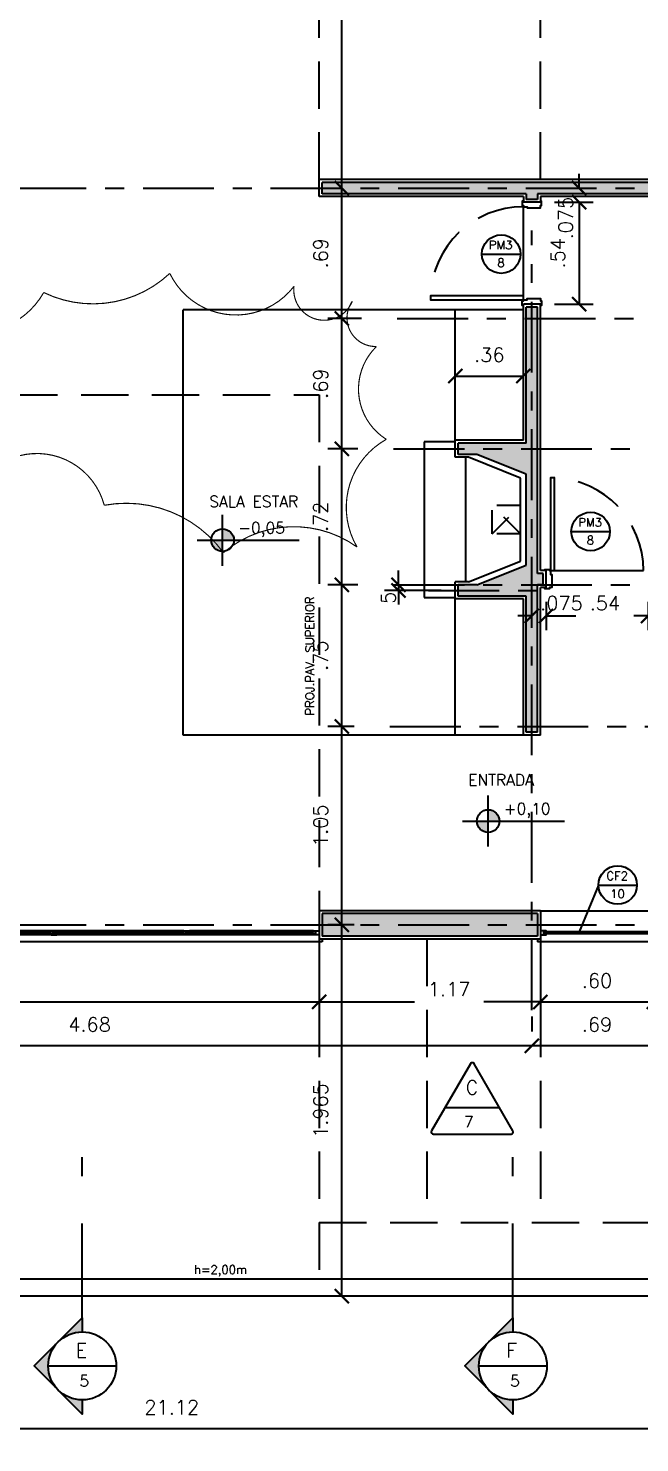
# Model space of a CAD drawing. Header units: millimetres. Extents: x 128 to 761, y 122 to 191.
# Drawn here: x 138.81 to 142.04, y 124.14 to 131.62 of the extents above; entities that cross this region are included whole.
import ezdxf
from ezdxf.enums import TextEntityAlignment as Align

# ---------------------------------------------------------------- set-up
doc = ezdxf.new("R2010")
doc.units = ezdxf.units.MM
for name, pattern in [('CENTER', [0.6, 0.375, -0.075, 0.075, -0.075]), ('DASHDOT', [1, 0.5, -0.25, 0, -0.25]), ('HIDDEN', [0.375, 0.25, -0.125])]:
    doc.linetypes.add(name, pattern=pattern)
for name, color, linetype in [('ALV', 5, 'Continuous'), ('CAIX', 2, 'Continuous'), ('CAIXN', 7, 'Continuous'), ('COTAS', 1, 'Continuous'), ('EIXOS', 141, 'CENTER'), ('LAREIRA', 7, 'Continuous'), ('LPROJ', 7, 'HIDDEN'), ('LVISTA02', 1, 'Continuous'), ('NOTAS', 2, 'Continuous'), ('REVEST', 2, 'Continuous'), ('SOLID', 8, 'Continuous'), ('TEXT', 3, 'Continuous')]:
    doc.layers.add(name, color=color, linetype=linetype)
doc.styles.add('100-50', font='romans.shx', dxfattribs={"height": 0.125})
doc.styles.add('60-50', font='romans.shx', dxfattribs={"height": 0.075})
doc.styles.add('80-50', font='romans.shx', dxfattribs={"height": 0.1})
doc.dimstyles.new('50', dxfattribs={"dimtxt": 0.1, "dimasz": 2.5, "dimexe": 1.25, "dimexo": 0.625, "dimgap": 0.075, "dimtad": 1, "dimzin": 0, "dimdsep": 46, "dimtxsty": '60-50', "dimcen": 2.5, "dimclrt": 3, "dimadec": 0, "dimazin": 0, "dimtfac": 1, "dimtmove": 0, "dimatfit": 3, "dimfxl": 1, "dimarcsym": 0})

# ---------------------------------------------------------------- blocks, each defined once
blk = doc.blocks.new('*D2')
at = {"layer": 'COTAS', "color": 0, "lineweight": -2}
blk.add_arc((150.1285, 124.9121), 0.5033, 98.54672, 171.45328, dxfattribs=at)
at = {"layer": 'COTAS', "color": 0}
for points in [[(150.0528, 125.4222), (150.0546, 125.3973), (150.1285, 125.4154)], [(149.6433, 124.986), (149.6184, 124.9878), (149.6252, 124.9121)]]:
    blk.add_solid(points, dxfattribs=at)
at = {"layer": 'DEFPOINTS', "color": 0}
for p in [(150.1285, 130.8221), (149.8769, 125.3479), (150.1285, 125.0021), (131.1685, 124.9121), (150.1285, 124.9121)]:
    blk.add_point(p, dxfattribs=at)
at = {"layer": 'COTAS', "color": 3, "insert": (149.6931, 125.3475), "char_height": 0.075, "attachment_point": 5, "rotation": 45, "style": '60-50'}
blk.add_mtext('90.00°', dxfattribs=at)
blk = doc.blocks.new('_ARCHTICK')
at = {"color": 0, "linetype": 'ByBlock', "const_width": 0.15}
blk.add_lwpolyline([(-0.5, -0.5), (0.5, 0.5)], dxfattribs=at)
blk = doc.blocks.new('*D4')
at = {"layer": 'COTAS', "color": 0, "lineweight": -2}
for p, q in [((141.4735, 126.3919), (141.4735, 126.3124)), ((142.1635, 126.2374), (141.4735, 126.2374))]:
    blk.add_line(p, q, dxfattribs=at)
at = {"layer": 'DEFPOINTS', "color": 0}
for p in [(141.4735, 126.2374), (141.4735, 126.1419), (142.1635, 126.1419)]:
    blk.add_point(p, dxfattribs=at)
at = {"layer": 'COTAS', "color": 0, "lineweight": -2, "xscale": 0.075, "yscale": 0.075, "zscale": 0.075, "rotation": 180}
blk.add_blockref('_ARCHTICK', (141.4735, 126.2374), dxfattribs=at)
at = {"layer": 'COTAS', "color": 0, "lineweight": -2, "xscale": 0.075, "yscale": 0.075, "zscale": 0.075}
blk.add_blockref('_ARCHTICK', (142.1635, 126.2374), dxfattribs=at)
at = {"layer": 'COTAS', "color": 3, "insert": (141.8185, 126.3499), "char_height": 0.075, "attachment_point": 5, "style": '60-50'}
blk.add_mtext('.69', dxfattribs=at)
blk = doc.blocks.new('*D5')
at = {"layer": 'COTAS', "color": 0, "lineweight": -2}
for p, q in [((136.7935, 126.2793), (136.7935, 126.1624)), ((141.4735, 126.2374), (136.7935, 126.2374))]:
    blk.add_line(p, q, dxfattribs=at)
at = {"layer": 'DEFPOINTS', "color": 0}
for p in [(136.7935, 126.5293), (136.7935, 126.2374), (141.4735, 126.1419)]:
    blk.add_point(p, dxfattribs=at)
at = {"layer": 'COTAS', "color": 0, "lineweight": -2, "xscale": 0.075, "yscale": 0.075, "zscale": 0.075, "rotation": 180}
blk.add_blockref('_ARCHTICK', (136.7935, 126.2374), dxfattribs=at)
at = {"layer": 'COTAS', "color": 0, "lineweight": -2, "xscale": 0.075, "yscale": 0.075, "zscale": 0.075}
blk.add_blockref('_ARCHTICK', (141.4735, 126.2374), dxfattribs=at)
at = {"layer": 'COTAS', "color": 3, "insert": (139.1335, 126.3499), "char_height": 0.075, "attachment_point": 5, "style": '60-50'}
blk.add_mtext('4.68', dxfattribs=at)
blk = doc.blocks.new('*D10')
at = {"layer": 'COTAS', "color": 0, "lineweight": -2}
for p, q in [((129.0085, 124.3993), (129.0085, 124.1365)), ((150.1285, 124.3993), (150.1285, 124.1365)), ((129.0085, 124.2115), (150.1285, 124.2115))]:
    blk.add_line(p, q, dxfattribs=at)
at = {"layer": 'DEFPOINTS', "color": 0}
for p in [(129.0085, 124.4743), (150.1285, 124.4743), (150.1285, 124.2115)]:
    blk.add_point(p, dxfattribs=at)
at = {"layer": 'COTAS', "color": 0, "lineweight": -2, "xscale": 0.075, "yscale": 0.075, "zscale": 0.075, "rotation": 180}
blk.add_blockref('_ARCHTICK', (129.0085, 124.2115), dxfattribs=at)
at = {"layer": 'COTAS', "color": 0, "lineweight": -2, "xscale": 0.075, "yscale": 0.075, "zscale": 0.075}
blk.add_blockref('_ARCHTICK', (150.1285, 124.2115), dxfattribs=at)
at = {"layer": 'COTAS', "color": 3, "insert": (139.5685, 124.324), "char_height": 0.075, "attachment_point": 5, "style": '60-50'}
blk.add_mtext('21.12', dxfattribs=at)
blk = doc.blocks.new('*D38')
at = {"layer": 'COTAS', "color": 0, "lineweight": -2}
for p, q in [((140.534, 126.8771), (140.3932, 126.8771)), ((140.4682, 124.9121), (140.4682, 126.8771)), ((140.534, 124.9121), (140.3932, 124.9121))]:
    blk.add_line(p, q, dxfattribs=at)
at = {"layer": 'DEFPOINTS', "color": 0}
for p in [(140.4682, 126.8771), (140.609, 126.8771), (140.609, 124.9121)]:
    blk.add_point(p, dxfattribs=at)
at = {"layer": 'COTAS', "color": 0, "lineweight": -2, "xscale": 0.075, "yscale": 0.075, "zscale": 0.075}
for p, rotation in [((140.4682, 126.8771), 90), ((140.4682, 124.9121), 270)]:
    blk.add_blockref('_ARCHTICK', p, dxfattribs=dict(at, rotation=rotation))
at = {"layer": 'COTAS', "color": 3, "insert": (140.3557, 125.8946), "char_height": 0.075, "attachment_point": 5, "rotation": 90, "style": '60-50'}
blk.add_mtext('1.965', dxfattribs=at)
blk = doc.blocks.new('*D39')
at = {"layer": 'COTAS', "color": 0, "lineweight": -2}
for p, q in [((140.534, 127.9271), (140.3932, 127.9271)), ((140.4682, 126.8771), (140.4682, 127.9271))]:
    blk.add_line(p, q, dxfattribs=at)
at = {"layer": 'DEFPOINTS', "color": 0}
for p in [(140.4682, 127.9271), (140.609, 127.9271), (140.609, 126.8771)]:
    blk.add_point(p, dxfattribs=at)
at = {"layer": 'COTAS', "color": 0, "lineweight": -2, "xscale": 0.075, "yscale": 0.075, "zscale": 0.075}
for p, rotation in [((140.4682, 127.9271), 90), ((140.4682, 126.8771), 270)]:
    blk.add_blockref('_ARCHTICK', p, dxfattribs=dict(at, rotation=rotation))
at = {"layer": 'COTAS', "color": 3, "insert": (140.3557, 127.4021), "char_height": 0.075, "attachment_point": 5, "rotation": 90, "style": '60-50'}
blk.add_mtext('1.05', dxfattribs=at)
blk = doc.blocks.new('*D40')
at = {"layer": 'COTAS', "color": 0, "lineweight": -2}
for p, q in [((140.5535, 128.6771), (140.3932, 128.6771)), ((140.4682, 127.9271), (140.4682, 128.6771))]:
    blk.add_line(p, q, dxfattribs=at)
at = {"layer": 'DEFPOINTS', "color": 0}
for p in [(140.4682, 128.6771), (140.6285, 128.6771), (140.609, 127.9271)]:
    blk.add_point(p, dxfattribs=at)
at = {"layer": 'COTAS', "color": 0, "lineweight": -2, "xscale": 0.075, "yscale": 0.075, "zscale": 0.075}
for p, rotation in [((140.4682, 128.6771), 90), ((140.4682, 127.9271), 270)]:
    blk.add_blockref('_ARCHTICK', p, dxfattribs=dict(at, rotation=rotation))
at = {"layer": 'COTAS', "color": 3, "insert": (140.3557, 128.3021), "char_height": 0.075, "attachment_point": 5, "rotation": 90, "style": '60-50'}
blk.add_mtext('.75', dxfattribs=at)
blk = doc.blocks.new('*D41')
at = {"layer": 'COTAS', "color": 0, "lineweight": -2}
for p, q in [((140.5535, 129.3971), (140.3932, 129.3971)), ((140.4682, 128.6771), (140.4682, 129.3971))]:
    blk.add_line(p, q, dxfattribs=at)
at = {"layer": 'DEFPOINTS', "color": 0}
for p in [(140.4682, 129.3971), (140.6285, 129.3971), (140.6285, 128.6771)]:
    blk.add_point(p, dxfattribs=at)
at = {"layer": 'COTAS', "color": 0, "lineweight": -2, "xscale": 0.075, "yscale": 0.075, "zscale": 0.075}
for p, rotation in [((140.4682, 129.3971), 90), ((140.4682, 128.6771), 270)]:
    blk.add_blockref('_ARCHTICK', p, dxfattribs=dict(at, rotation=rotation))
at = {"layer": 'COTAS', "color": 3, "insert": (140.3557, 129.0371), "char_height": 0.075, "attachment_point": 5, "rotation": 90, "style": '60-50'}
blk.add_mtext('.72', dxfattribs=at)
blk = doc.blocks.new('*D42')
at = {"layer": 'COTAS', "color": 0, "lineweight": -2}
for p, q in [((140.573, 130.0871), (140.3932, 130.0871)), ((140.4682, 129.3971), (140.4682, 130.0871))]:
    blk.add_line(p, q, dxfattribs=at)
at = {"layer": 'DEFPOINTS', "color": 0}
for p in [(140.4682, 130.0871), (140.648, 130.0871), (140.6285, 129.3971)]:
    blk.add_point(p, dxfattribs=at)
at = {"layer": 'COTAS', "color": 0, "lineweight": -2, "xscale": 0.075, "yscale": 0.075, "zscale": 0.075}
for p, rotation in [((140.4682, 130.0871), 90), ((140.4682, 129.3971), 270)]:
    blk.add_blockref('_ARCHTICK', p, dxfattribs=dict(at, rotation=rotation))
at = {"layer": 'COTAS', "color": 3, "insert": (140.3557, 129.7421), "char_height": 0.075, "attachment_point": 5, "rotation": 90, "style": '60-50'}
blk.add_mtext('.69', dxfattribs=at)
blk = doc.blocks.new('*D43')
at = {"layer": 'COTAS', "color": 0, "lineweight": -2}
blk.add_line((140.4682, 130.0871), (140.4682, 130.7771), dxfattribs=at)
at = {"layer": 'DEFPOINTS', "color": 0}
for p in [(140.4682, 130.7771), (140.4682, 130.7771), (140.648, 130.0871)]:
    blk.add_point(p, dxfattribs=at)
at = {"layer": 'COTAS', "color": 0, "lineweight": -2, "xscale": 0.075, "yscale": 0.075, "zscale": 0.075}
for p, rotation in [((140.4682, 130.7771), 90), ((140.4682, 130.0871), 270)]:
    blk.add_blockref('_ARCHTICK', p, dxfattribs=dict(at, rotation=rotation))
at = {"layer": 'COTAS', "color": 3, "insert": (140.3557, 130.4321), "char_height": 0.075, "attachment_point": 5, "rotation": 90, "style": '60-50'}
blk.add_mtext('.69', dxfattribs=at)
blk = doc.blocks.new('*D44')
at = {"layer": 'COTAS', "color": 0, "lineweight": -2}
for p, q in [((140.4682, 133.1771), (140.4682, 132.0734)), ((140.4682, 130.7771), (140.4682, 131.6948))]:
    blk.add_line(p, q, dxfattribs=at)
at = {"layer": 'DEFPOINTS', "color": 0}
for p in [(140.4682, 133.1771), (140.4682, 133.1771), (140.4682, 130.7771)]:
    blk.add_point(p, dxfattribs=at)
at = {"layer": 'COTAS', "color": 0, "lineweight": -2, "xscale": 0.075, "yscale": 0.075, "zscale": 0.075}
for p, rotation in [((140.4682, 133.1771), 90), ((140.4682, 130.7771), 270)]:
    blk.add_blockref('_ARCHTICK', p, dxfattribs=dict(at, rotation=rotation))
at = {"layer": 'COTAS', "color": 3, "insert": (140.4007, 131.8841), "char_height": 0.075, "attachment_point": 5, "rotation": 90, "style": '60-50'}
blk.add_mtext('2.40', dxfattribs=at)
blk = doc.blocks.new('*D70')
at = {"layer": 'COTAS', "color": 0, "lineweight": -2}
for p, q in [((140.7682, 128.6771), (140.7682, 128.7521)), ((140.9935, 128.6471), (140.6932, 128.6471)), ((140.7682, 128.6771), (140.7682, 128.6471)), ((140.7682, 128.6471), (140.7682, 128.5721))]:
    blk.add_line(p, q, dxfattribs=at)
at = {"layer": 'DEFPOINTS', "color": 0}
for p in [(140.7682, 128.6771), (140.7682, 128.6471), (141.0685, 128.6471)]:
    blk.add_point(p, dxfattribs=at)
at = {"layer": 'COTAS', "color": 0, "lineweight": -2, "xscale": 0.075, "yscale": 0.075, "zscale": 0.075}
for p, rotation in [((140.7682, 128.6771), 270), ((140.7682, 128.6471), 90)]:
    blk.add_blockref('_ARCHTICK', p, dxfattribs=dict(at, rotation=rotation))
at = {"layer": 'COTAS', "color": 3, "insert": (140.7139, 128.6087), "char_height": 0.075, "attachment_point": 5, "rotation": 90, "style": '60-50'}
blk.add_mtext('5', dxfattribs=at)
blk = doc.blocks.new('*D113')
at = {"layer": 'COTAS', "color": 0, "lineweight": -2}
for p, q in [((140.3485, 126.7121), (140.3485, 126.3946)), ((136.8385, 126.4696), (140.3485, 126.4696))]:
    blk.add_line(p, q, dxfattribs=at)
at = {"layer": 'DEFPOINTS', "color": 0}
for p in [(136.8385, 126.8021), (140.3485, 126.7871), (140.3485, 126.4696)]:
    blk.add_point(p, dxfattribs=at)
at = {"layer": 'COTAS', "color": 0, "lineweight": -2, "xscale": 0.075, "yscale": 0.075, "zscale": 0.075, "rotation": 180}
blk.add_blockref('_ARCHTICK', (136.8385, 126.4696), dxfattribs=at)
at = {"layer": 'COTAS', "color": 0, "lineweight": -2, "xscale": 0.075, "yscale": 0.075, "zscale": 0.075}
blk.add_blockref('_ARCHTICK', (140.3485, 126.4696), dxfattribs=at)
at = {"layer": 'COTAS', "color": 3, "insert": (138.5935, 126.5821), "char_height": 0.075, "attachment_point": 5, "style": '60-50'}
blk.add_mtext('3.51', dxfattribs=at)
blk = doc.blocks.new('*D114')
at = {"layer": 'COTAS', "color": 0, "lineweight": -2}
for p, q in [((141.5185, 126.7121), (141.5185, 126.3946)), ((140.3485, 126.4696), (140.8518, 126.4696)), ((141.5185, 126.4696), (141.2197, 126.4696))]:
    blk.add_line(p, q, dxfattribs=at)
at = {"layer": 'DEFPOINTS', "color": 0}
for p in [(141.5185, 126.7871), (140.3485, 126.4696), (141.5185, 126.4696)]:
    blk.add_point(p, dxfattribs=at)
at = {"layer": 'COTAS', "color": 0, "lineweight": -2, "xscale": 0.075, "yscale": 0.075, "zscale": 0.075, "rotation": 180}
blk.add_blockref('_ARCHTICK', (140.3485, 126.4696), dxfattribs=at)
at = {"layer": 'COTAS', "color": 0, "lineweight": -2, "xscale": 0.075, "yscale": 0.075, "zscale": 0.075}
blk.add_blockref('_ARCHTICK', (141.5185, 126.4696), dxfattribs=at)
at = {"layer": 'COTAS', "color": 3, "insert": (141.0358, 126.5371), "char_height": 0.075, "attachment_point": 5, "style": '60-50'}
blk.add_mtext('1.17', dxfattribs=at)
blk = doc.blocks.new('*D115')
at = {"layer": 'COTAS', "color": 0, "lineweight": -2}
for p, q in [((142.1185, 126.7121), (142.1185, 126.3946)), ((141.5185, 126.4696), (142.1185, 126.4696))]:
    blk.add_line(p, q, dxfattribs=at)
at = {"layer": 'DEFPOINTS', "color": 0}
for p in [(141.5185, 126.7871), (142.1185, 126.7871), (142.1185, 126.4696)]:
    blk.add_point(p, dxfattribs=at)
at = {"layer": 'COTAS', "color": 0, "lineweight": -2, "xscale": 0.075, "yscale": 0.075, "zscale": 0.075, "rotation": 180}
blk.add_blockref('_ARCHTICK', (141.5185, 126.4696), dxfattribs=at)
at = {"layer": 'COTAS', "color": 0, "lineweight": -2, "xscale": 0.075, "yscale": 0.075, "zscale": 0.075}
blk.add_blockref('_ARCHTICK', (142.1185, 126.4696), dxfattribs=at)
at = {"layer": 'COTAS', "color": 3, "insert": (141.8185, 126.5821), "char_height": 0.075, "attachment_point": 5, "style": '60-50'}
blk.add_mtext('.60', dxfattribs=at)
blk = doc.blocks.new('*D124')
at = {"layer": 'COTAS', "color": 0, "lineweight": -2}
for p, q in [((141.7236, 130.7771), (141.7236, 130.8521)), ((141.5935, 130.7021), (141.7986, 130.7021)), ((141.7236, 130.7021), (141.7236, 130.6271))]:
    blk.add_line(p, q, dxfattribs=at)
at = {"layer": 'DEFPOINTS', "color": 0}
for p in [(141.7143, 130.7771), (141.5185, 130.7021), (141.7236, 130.7021)]:
    blk.add_point(p, dxfattribs=at)
at = {"layer": 'COTAS', "color": 0, "lineweight": -2, "xscale": 0.075, "yscale": 0.075, "zscale": 0.075}
for p, rotation in [((141.7236, 130.7771), 270), ((141.7236, 130.7021), 90)]:
    blk.add_blockref('_ARCHTICK', p, dxfattribs=dict(at, rotation=rotation))
at = {"layer": 'COTAS', "color": 3, "insert": (141.6523, 130.6182), "char_height": 0.075, "attachment_point": 5, "rotation": 90, "style": '60-50'}
blk.add_mtext('.075', dxfattribs=at)
blk = doc.blocks.new('*D125')
at = {"layer": 'COTAS', "color": 0, "lineweight": -2}
for p, q in [((141.7236, 130.7021), (141.7236, 130.1621)), ((141.5935, 130.1621), (141.7986, 130.1621))]:
    blk.add_line(p, q, dxfattribs=at)
at = {"layer": 'DEFPOINTS', "color": 0}
for p in [(141.5185, 130.7021), (141.5185, 130.1621), (141.7236, 130.1621)]:
    blk.add_point(p, dxfattribs=at)
at = {"layer": 'COTAS', "color": 0, "lineweight": -2, "xscale": 0.075, "yscale": 0.075, "zscale": 0.075}
for p, rotation in [((141.7236, 130.7021), 90), ((141.7236, 130.1621), 270)]:
    blk.add_blockref('_ARCHTICK', p, dxfattribs=dict(at, rotation=rotation))
at = {"layer": 'COTAS', "color": 3, "insert": (141.6111, 130.4321), "char_height": 0.075, "attachment_point": 5, "rotation": 90, "style": '60-50'}
blk.add_mtext('.54', dxfattribs=at)
blk = doc.blocks.new('*D133')
at = {"layer": 'COTAS', "color": 0, "lineweight": -2}
blk.add_line((141.0685, 129.7818), (141.4285, 129.7818), dxfattribs=at)
at = {"layer": 'DEFPOINTS', "color": 0}
for p in [(141.0685, 129.7818), (141.4285, 129.7818), (141.4285, 129.7818)]:
    blk.add_point(p, dxfattribs=at)
at = {"layer": 'COTAS', "color": 0, "lineweight": -2, "xscale": 0.075, "yscale": 0.075, "zscale": 0.075, "rotation": 180}
blk.add_blockref('_ARCHTICK', (141.0685, 129.7818), dxfattribs=at)
at = {"layer": 'COTAS', "color": 0, "lineweight": -2, "xscale": 0.075, "yscale": 0.075, "zscale": 0.075}
blk.add_blockref('_ARCHTICK', (141.4285, 129.7818), dxfattribs=at)
at = {"layer": 'COTAS', "color": 3, "insert": (141.2485, 129.8943), "char_height": 0.075, "attachment_point": 5, "style": '60-50'}
blk.add_mtext('.36', dxfattribs=at)
blk = doc.blocks.new('*D134')
at = {"layer": 'COTAS', "color": 0, "lineweight": -2}
for p, q in [((141.5485, 128.5871), (141.5485, 128.4372)), ((141.4735, 128.5122), (141.3985, 128.5122)), ((141.5485, 128.5122), (141.6235, 128.5122))]:
    blk.add_line(p, q, dxfattribs=at)
at = {"layer": 'DEFPOINTS', "color": 0}
for p in [(141.5485, 128.6621), (141.4735, 128.5122), (141.5485, 128.5122)]:
    blk.add_point(p, dxfattribs=at)
at = {"layer": 'COTAS', "color": 0, "lineweight": -2, "xscale": 0.075, "yscale": 0.075, "zscale": 0.075}
blk.add_blockref('_ARCHTICK', (141.4735, 128.5122), dxfattribs=at)
at = {"layer": 'COTAS', "color": 0, "lineweight": -2, "xscale": 0.075, "yscale": 0.075, "zscale": 0.075, "rotation": 180}
blk.add_blockref('_ARCHTICK', (141.5485, 128.5122), dxfattribs=at)
at = {"layer": 'COTAS', "color": 3, "insert": (141.6302, 128.58), "char_height": 0.075, "attachment_point": 5, "style": '60-50'}
blk.add_mtext('.075', dxfattribs=at)
blk = doc.blocks.new('*D135')
at = {"layer": 'COTAS', "color": 0, "lineweight": -2}
for p, q in [((142.0885, 128.5871), (142.0885, 128.4372)), ((141.5485, 128.5122), (141.7065, 128.5122)), ((142.0885, 128.5122), (142.0137, 128.5122))]:
    blk.add_line(p, q, dxfattribs=at)
at = {"layer": 'DEFPOINTS', "color": 0}
for p in [(141.5485, 128.6621), (142.0885, 128.6621), (142.0885, 128.5122)]:
    blk.add_point(p, dxfattribs=at)
at = {"layer": 'COTAS', "color": 0, "lineweight": -2, "xscale": 0.075, "yscale": 0.075, "zscale": 0.075, "rotation": 180}
blk.add_blockref('_ARCHTICK', (141.5485, 128.5122), dxfattribs=at)
at = {"layer": 'COTAS', "color": 0, "lineweight": -2, "xscale": 0.075, "yscale": 0.075, "zscale": 0.075}
blk.add_blockref('_ARCHTICK', (142.0885, 128.5122), dxfattribs=at)
at = {"layer": 'COTAS', "color": 3, "insert": (141.8601, 128.5797), "char_height": 0.075, "attachment_point": 5, "style": '60-50'}
blk.add_mtext('.54', dxfattribs=at)

msp = doc.modelspace()

# ---------------------------------------------------------------- hatches: boundary and pattern name
at = {"layer": 'NOTAS'}
h = msp.add_hatch(color=1, dxfattribs=at)
h.paths.add_polyline_path([(139.837, 128.8533), (139.837, 128.9133), (139.777, 128.9133, 0.414214)])
h.paths.add_polyline_path([(139.837, 128.9733), (139.837, 128.9133), (139.897, 128.9133, 0.414214)])
h = msp.add_hatch(color=1, dxfattribs=at)
h.paths.add_polyline_path([(141.2423, 127.3665), (141.2423, 127.4265), (141.1823, 127.4265, 0.414214)])
h.paths.add_polyline_path([(141.2423, 127.4865), (141.2423, 127.4265), (141.3023, 127.4265, 0.414214)])
h = msp.add_hatch(color=1, dxfattribs=at)
h.paths.add_polyline_path([(138.9673, 124.67), (138.84, 124.5427), (138.9673, 124.4154, -0.414214)])
h.paths.add_polyline_path([(138.9673, 124.4154), (139.0946, 124.2881), (139.0946, 124.3627, -0.198912)])
h.paths.add_polyline_path([(139.0946, 124.7227), (139.0946, 124.7972), (138.9673, 124.67, -0.198912)])
h = msp.add_hatch(color=1, dxfattribs=at)
h.paths.add_polyline_path([(141.2458, 124.67), (141.1185, 124.5427), (141.2458, 124.4154, -0.414214)])
h.paths.add_polyline_path([(141.2458, 124.4154), (141.3731, 124.2881), (141.3731, 124.3627, -0.198912)])
h.paths.add_polyline_path([(141.3731, 124.7227), (141.3731, 124.7972), (141.2458, 124.67, -0.198912)])
at = {"layer": 'SOLID'}
h = msp.add_hatch(color=256, dxfattribs=at)
h.paths.add_polyline_path([(141.5035, 133.1471), (141.5035, 133.2071), (140.3635, 133.2071), (140.3635, 133.1471)])
h.paths.add_polyline_path([(140.3635, 130.8071), (140.3635, 130.7471), (141.4435, 130.7471), (141.4435, 130.7171), (141.5035, 130.7171), (141.5035, 130.7471), (142.1335, 130.7471), (142.1335, 130.7171), (142.1935, 130.7171), (142.1935, 130.8071)])
h.paths.add_polyline_path([(141.4435, 129.2624), (141.4435, 128.7818), (141.1818, 128.6771), (141.0835, 128.6771), (141.0835, 128.6171), (141.4435, 128.6171), (141.4435, 127.8971), (141.5035, 127.8971), (141.5035, 128.6771), (141.5335, 128.6771), (141.5335, 128.7371), (141.5035, 128.7371), (141.5035, 130.1471), (141.4435, 130.1471), (141.4435, 129.4271), (141.0835, 129.4271), (141.0835, 129.3671), (141.1818, 129.3671)])
h.paths.add_polyline_path([(140.3635, 126.9371), (140.3635, 126.8171), (141.5035, 126.8171), (141.5035, 126.9371)])
h.paths.add_polyline_path([(142.1335, 126.9371), (142.1335, 126.8171), (143.3035, 126.8171), (143.3035, 126.9371), (142.8235, 126.9371), (142.8235, 126.9431), (142.7635, 126.9431), (142.7635, 126.9371)])
h.paths.add_polyline_path([(142.1935, 127.9571), (142.1935, 127.9631), (142.1335, 127.9631), (142.1335, 127.8971), (142.7635, 127.8971), (142.7635, 127.8911), (142.8235, 127.8911), (142.8235, 127.8971), (143.3035, 127.8971), (143.3035, 127.9571)])
h.paths.add_polyline_path([(143.2435, 128.7371), (143.2435, 128.6171), (143.9935, 128.6171), (143.9935, 129.4271), (143.6335, 129.4271), (143.6335, 130.0571), (145.7815, 130.0571), (145.7815, 130.1171), (145.6735, 130.1171), (145.6735, 130.1471), (145.6135, 130.1471), (145.6135, 130.1171), (143.9935, 130.1171), (143.9935, 130.1471), (143.9335, 130.1471), (143.9335, 130.1171), (142.1935, 130.1171), (142.1935, 130.1471), (142.1335, 130.1471), (142.1335, 130.0571), (143.5735, 130.0571), (143.5735, 129.4271), (142.1335, 129.4271), (142.1335, 128.7371), (142.1035, 128.7371), (142.1035, 128.6771), (142.1335, 128.6771), (142.1335, 128.4071), (142.1935, 128.4071), (142.1935, 129.3671), (143.9335, 129.3671), (143.9335, 128.7371)])
h.paths.add_polyline_path([(143.9935, 133.2266), (143.9335, 133.2266), (143.9335, 130.7171), (143.9935, 130.7171)])
h.paths.add_polyline_path([(143.9935, 134.1071), (143.9335, 134.1071), (143.9335, 133.7966), (143.9935, 133.7966)])

# ---------------------------------------------------------------- linework, layer by layer
at = {"layer": 'ALV'}
for p, q in [((140.3635, 130.7471), (140.3635, 130.8071)), ((142.1935, 130.8071), (140.3635, 130.8071)), ((141.4435, 130.7471), (140.3635, 130.7471)), ((141.4435, 130.7471), (141.4435, 130.7171)), ((141.5035, 130.7171), (141.4435, 130.7171)), ((142.1335, 130.7471), (141.5035, 130.7471)), ((141.5035, 130.7471), (141.5035, 130.7171)), ((141.5035, 130.1471), (141.4435, 130.1471)), ((141.4435, 129.4271), (141.4435, 130.1471)), ((141.5035, 128.7371), (141.5035, 130.1471)), ((141.4435, 129.4271), (141.0835, 129.4271)), ((141.0835, 129.3671), (141.0835, 129.4271)), ((141.1818, 129.3671), (141.0835, 129.3671)), ((141.4435, 129.2624), (141.1818, 129.3671)), ((141.4435, 128.7818), (141.4435, 129.2624)), ((141.1818, 128.6771), (141.4435, 128.7818)), ((141.5335, 128.7371), (141.5035, 128.7371)), ((141.5335, 128.6771), (141.5335, 128.7371)), ((141.1818, 128.6771), (141.0835, 128.6771)), ((141.0835, 128.6171), (141.0835, 128.6771)), ((141.4435, 128.6171), (141.0835, 128.6171)), ((141.4435, 127.8971), (141.4435, 128.6171)), ((141.5035, 127.8971), (141.5035, 128.6771)), ((141.5335, 128.6771), (141.5035, 128.6771)), ((141.5035, 127.8971), (141.4435, 127.8971)), ((140.3635, 126.9371), (140.3635, 126.8171)), ((141.5035, 126.9371), (140.3635, 126.9371)), ((141.5035, 126.9371), (141.5035, 126.8171)), ((141.5035, 126.8171), (140.3635, 126.8171))]:
    msp.add_line(p, q, dxfattribs=at)
at = {"layer": 'CAIX', "color": 1}
for p, q in [((138.9295, 126.8456), (138.2575, 126.8456)), ((138.9295, 126.8246), (138.2575, 126.8246)), ((139.6315, 126.8456), (138.9595, 126.8456)), ((139.6315, 126.8246), (138.9595, 126.8246)), ((140.3185, 126.8456), (139.6615, 126.8456)), ((140.3185, 126.8246), (139.6615, 126.8246))]:
    msp.add_line(p, q, dxfattribs=at)
at = {"layer": 'CAIX'}
for p, q in [((138.9295, 126.8396), (138.2575, 126.8396)), ((138.9295, 126.8306), (138.2575, 126.8306)), ((138.9595, 126.8456), (138.9295, 126.8456)), ((138.9295, 126.8396), (138.9295, 126.8456)), ((138.9415, 126.8396), (138.9295, 126.8396)), ((138.9295, 126.8246), (138.9295, 126.8306)), ((138.9295, 126.8306), (138.9415, 126.8306)), ((138.9295, 126.8246), (138.9595, 126.8246)), ((138.9415, 126.8306), (138.9415, 126.8396)), ((138.9475, 126.8396), (138.9595, 126.8396)), ((138.9475, 126.8306), (138.9475, 126.8396)), ((138.9595, 126.8306), (138.9475, 126.8306)), ((138.9595, 126.8396), (138.9595, 126.8456)), ((139.6315, 126.8396), (138.9595, 126.8396)), ((139.6315, 126.8306), (138.9595, 126.8306)), ((138.9595, 126.8246), (138.9595, 126.8306)), ((139.6315, 126.8456), (139.6615, 126.8456)), ((139.6315, 126.8396), (139.6315, 126.8456)), ((139.6435, 126.8396), (139.6315, 126.8396)), ((139.6315, 126.8246), (139.6315, 126.8306)), ((139.6315, 126.8306), (139.6435, 126.8306)), ((139.6615, 126.8246), (139.6315, 126.8246)), ((139.6435, 126.8306), (139.6435, 126.8396)), ((139.6495, 126.8306), (139.6495, 126.8396)), ((139.6495, 126.8396), (139.6615, 126.8396)), ((139.6615, 126.8306), (139.6495, 126.8306)), ((139.6615, 126.8396), (139.6615, 126.8456)), ((140.3185, 126.8396), (139.6615, 126.8396)), ((140.3185, 126.8306), (139.6615, 126.8306)), ((139.6615, 126.8246), (139.6615, 126.8306)), ((142.0885, 126.8396), (141.5485, 126.8396)), ((142.0885, 126.8306), (141.5485, 126.8306))]:
    msp.add_line(p, q, dxfattribs=at)
for points in [[(141.4285, 130.7081), (141.4225, 130.7081), (141.4225, 130.6841), (141.4285, 130.6841), (141.4285, 130.6781), (141.4495, 130.6781), (141.4495, 130.6721), (141.5185, 130.6721), (141.5185, 130.6841), (141.5245, 130.6841), (141.5245, 130.7081), (141.5185, 130.7081)], [(141.4285, 130.1861), (141.4285, 130.2071), (140.9365, 130.2071), (140.9365, 130.1861), (141.4285, 130.1861)], [(141.4285, 130.1561), (141.4225, 130.1561), (141.4225, 130.1801), (141.4285, 130.1801), (141.4285, 130.1861), (141.4495, 130.1861), (141.4495, 130.1921), (141.5185, 130.1921), (141.5185, 130.1801), (141.5245, 130.1801), (141.5245, 130.1561), (141.5185, 130.1561)], [(141.5725, 128.7521), (141.5935, 128.7521), (141.5935, 129.2441), (141.5725, 129.2441), (141.5725, 128.7521)], [(141.5425, 128.7521), (141.5425, 128.7581), (141.5665, 128.7581), (141.5665, 128.7521), (141.5725, 128.7521), (141.5725, 128.7311), (141.5785, 128.7311), (141.5785, 128.6621), (141.5665, 128.6621), (141.5665, 128.6561), (141.5425, 128.6561), (141.5425, 128.6621)]]:
    msp.add_lwpolyline(points, dxfattribs=at)
for points in [[(140.3485, 126.8246), (140.3185, 126.8246), (140.3185, 126.8306), (140.3305, 126.8306), (140.3305, 126.8396), (140.3185, 126.8396), (140.3185, 126.8456), (140.3485, 126.8456)], [(141.5365, 126.8396), (141.5485, 126.8396), (141.5485, 126.8456), (141.5185, 126.8456), (141.5185, 126.8246), (141.5485, 126.8246), (141.5485, 126.8306), (141.5365, 126.8306)]]:
    msp.add_lwpolyline(points, close=True, dxfattribs=at)
at = {"layer": 'CAIX', "color": 8, "linetype": 'HIDDEN'}
for centre, start, end in [((141.4284, 130.1857), 89.99277, 177.50875), ((141.5721, 128.7522), 359.99277, 87.50875)]:
    msp.add_arc(centre, 0.4924, start, end, dxfattribs=at)
at = {"layer": 'CAIXN', "color": 8, "ltscale": 0.5}
for p, q in [((141.2092, 130.4274), (141.4132, 130.4274)), ((141.6823, 128.9592), (141.8863, 128.9592)), ((141.8258, 127.0881), (141.7235, 126.8396)), ((141.8258, 127.0881), (142.0298, 127.0881))]:
    msp.add_line(p, q, dxfattribs=at)
for centre in [(141.3112, 130.4274), (141.7843, 128.9592), (141.9278, 127.0881)]:
    msp.add_circle(centre, 0.102, dxfattribs=at)
at = {"layer": 'EIXOS'}
for p, q in [((134.6912, 130.7771), (142.8242, 130.7771)), ((141.4735, 126.425), (141.4735, 130.5515)), ((140.761, 130.0871), (147.466, 130.0871)), ((140.7415, 129.3971), (144.4592, 129.3971)), ((140.7415, 128.6771), (147.466, 128.6771)), ((140.9258, 128.6471), (141.5845, 128.6471)), ((140.7221, 127.9271), (143.6287, 127.9271)), ((134.6912, 126.8771), (143.6287, 126.8771))]:
    msp.add_line(p, q, dxfattribs=at)
at = {"layer": 'LAREIRA', "color": 1, "linetype": 'Continuous'}
for p, q in [((141.0685, 129.4346), (140.9035, 129.4346)), ((140.9035, 129.4346), (140.9035, 128.6096)), ((141.1235, 128.6921), (141.1235, 129.3521)), ((140.9035, 128.6096), (141.0685, 128.6096))]:
    msp.add_line(p, q, dxfattribs=at)
at = {"layer": 'LPROJ'}
for p, q in [((140.3485, 130.8221), (140.3485, 133.1321)), ((141.5185, 130.8221), (141.5185, 133.1321)), ((136.8385, 129.6821), (140.3485, 129.6821)), ((140.3485, 129.6821), (140.3485, 126.9521)), ((140.3485, 126.8021), (140.3485, 125.0021)), ((140.9185, 126.8021), (140.9185, 125.3021)), ((141.5185, 126.8021), (141.5185, 125.3021)), ((140.3485, 125.3021), (147.1285, 125.3021))]:
    msp.add_line(p, q, dxfattribs=at)
at = {"layer": 'LPROJ', "ltscale": 0.5}
for p, q in [((141.4135, 128.9471), (141.2635, 129.0971)), ((141.2635, 128.9471), (141.4135, 129.0971)), ((141.4135, 129.0971), (141.2635, 129.0971)), ((141.2635, 128.9471), (141.2635, 129.0971)), ((141.4135, 128.9471), (141.2635, 128.9471))]:
    msp.add_line(p, q, dxfattribs=at)
at = {"layer": 'LVISTA02'}
for p, q in [((141.4285, 130.2071), (141.4285, 130.6781)), ((141.4225, 130.1321), (139.6285, 130.1321)), ((139.6285, 127.8821), (139.6285, 130.1321)), ((141.0685, 129.4421), (141.0685, 130.1321)), ((141.5935, 128.7521), (142.0645, 128.7521)), ((141.0685, 127.8821), (141.0685, 128.6021)), ((141.0685, 127.8821), (139.6285, 127.8821)), ((141.4285, 127.8821), (141.0685, 127.8821)), ((141.5185, 126.9521), (142.1185, 126.9521)), ((140.3635, 126.7871), (136.8235, 126.7871)), ((140.3635, 126.8021), (140.3635, 126.7871)), ((141.5035, 126.8021), (141.5035, 126.7871)), ((142.1335, 126.7871), (141.5035, 126.7871))]:
    msp.add_line(p, q, dxfattribs=at)
at = {"layer": 'LVISTA02', "color": 2}
for p, q in [((150.1285, 125.0021), (131.2303, 125.0021)), ((150.1285, 124.9121), (131.1685, 124.9121))]:
    msp.add_line(p, q, dxfattribs=at)
at = {"layer": 'NOTAS', "color": 1}
for p, q in [((139.837, 128.7783), (139.837, 129.0483)), ((139.702, 128.9133), (140.2417, 128.9133)), ((141.2423, 127.2915), (141.2423, 127.5615)), ((141.1073, 127.4265), (141.647, 127.4265))]:
    msp.add_line(p, q, dxfattribs=at)
at = {"layer": 'NOTAS', "color": 1, "ltscale": 0.5}
for p, q in [((141.0147, 125.9105), (141.3018, 125.9105)), ((138.9146, 124.5427), (139.2746, 124.5427)), ((141.1931, 124.5427), (141.5531, 124.5427))]:
    msp.add_line(p, q, dxfattribs=at)
at = {"layer": 'NOTAS', "color": 5, "linetype": 'DASHDOT'}
for p, q in [((139.0946, 124.7972), (139.0946, 125.7684)), ((141.3731, 124.7972), (141.3731, 125.7684))]:
    msp.add_line(p, q, dxfattribs=at)
at = {"layer": 'NOTAS', "color": 211, "const_width": 0.006}
msp.add_lwpolyline([(139.5578, 130.3254, 0.5598), (140.2149, 130.2568, 0.877239), (140.5238, 130.1784, 0.620366), (140.6513, 129.9383, 0.485667), (140.7033, 129.447, 0.421671), (140.5488, 128.8769, 0.345312), (139.8416, 128.8472, 0.288463), (139.2112, 129.0981, 0.776724), (138.4961, 129.0905, 0.965528), (138.1157, 129.0753, 0.293127), (137.593, 129.0124, 0.527158), (136.853, 129.0753, 0.707779), (135.9961, 128.7697, 0.218483), (134.7524, 129.4418, 0.44434), (135.0864, 130.3095, 0.83214), (136.2444, 130.7552, 0.643078), (137.0786, 130.6958, 0.755383), (137.4963, 130.2567, 0.505101), (138.2451, 130.1211, 0.482834), (138.8907, 130.2241, 0.311498)], format="xyb", close=True, dxfattribs=at)
at = {"layer": 'NOTAS', "color": 2, "ltscale": 0.5}
msp.add_lwpolyline([(141.3735, 125.7863), (141.168, 126.1423, 0.57735), (141.1485, 126.1423), (140.943, 125.7863, 0.57735), (140.9527, 125.7694), (141.3637, 125.7694, 0.57735)], format="xyb", close=True, dxfattribs=at)
at = {"layer": 'NOTAS', "color": 1, "ltscale": 0.5}
for points in [[(139.0946, 124.3627), (139.0946, 124.2881), (138.84, 124.5427), (139.0946, 124.7972), (139.0946, 124.7227)], [(141.3731, 124.3627), (141.3731, 124.2881), (141.1185, 124.5427), (141.3731, 124.7972), (141.3731, 124.7227)]]:
    msp.add_lwpolyline(points, dxfattribs=at)
at = {"layer": 'NOTAS', "color": 2, "ltscale": 0.5}
for centre, radius in [((139.837, 128.9133), 0.06), ((141.2423, 127.4265), 0.06), ((139.0946, 124.5427), 0.18), ((141.3731, 124.5427), 0.18)]:
    msp.add_circle(centre, radius, dxfattribs=at)
at = {"layer": 'REVEST'}
for p, q in [((140.3485, 130.7321), (140.3485, 130.8221)), ((142.2085, 130.8221), (140.3485, 130.8221)), ((141.4285, 130.7321), (140.3485, 130.7321)), ((141.4285, 130.7321), (141.4285, 130.7021)), ((142.1185, 130.7321), (141.5185, 130.7321)), ((141.5185, 130.7321), (141.5185, 130.7021)), ((141.5185, 130.7021), (141.4285, 130.7021)), ((141.5185, 130.1621), (141.4285, 130.1621)), ((141.4285, 129.4421), (141.4285, 130.1621)), ((141.5185, 128.7521), (141.5185, 130.1621)), ((141.4285, 129.4421), (141.0685, 129.4421)), ((141.0685, 129.3521), (141.0685, 129.4421)), ((141.1385, 129.3521), (141.0685, 129.3521)), ((141.4135, 129.2421), (141.1385, 129.3521)), ((141.4135, 128.8021), (141.4135, 129.2421)), ((141.1385, 128.6921), (141.4135, 128.8021)), ((141.1385, 128.6921), (141.0685, 128.6921)), ((141.0685, 128.6021), (141.0685, 128.6921)), ((141.5485, 128.7521), (141.5185, 128.7521)), ((141.5485, 128.6621), (141.5485, 128.7521)), ((141.5185, 127.8821), (141.5185, 128.6621)), ((141.5485, 128.6621), (141.5185, 128.6621)), ((141.4285, 128.6021), (141.0685, 128.6021)), ((141.4285, 127.8821), (141.4285, 128.6021)), ((141.5185, 127.8821), (141.4285, 127.8821)), ((141.5185, 126.9521), (140.3485, 126.9521)), ((140.3485, 126.9521), (140.3485, 126.8021)), ((141.5185, 126.9521), (141.5185, 126.8021)), ((141.5185, 126.8021), (140.3485, 126.8021))]:
    msp.add_line(p, q, dxfattribs=at)

# ---------------------------------------------------------------- texts
at = {"layer": 'CAIXN', "color": 2, "ltscale": 0.5, "char_height": 0.045, "attachment_point": 5, "style": '60-50'}
for s, insert in [('PM3', (141.3084, 130.4759)), ('8', (141.3101, 130.3813)), ('PM3', (141.7816, 129.0077)), ('8', (141.7833, 128.9131)), ('CF2', (141.9251, 127.1366)), ('10', (141.9267, 127.042))]:
    msp.add_mtext(s, dxfattribs=dict(at, insert=insert))
at = {"layer": 'NOTAS', "color": 3, "style": '80-50'}
for s, p in [('-0,05', (139.9204, 128.9488)), ('+0,10', (141.3257, 127.462))]:
    msp.add_text(s, height=0.06, dxfattribs=at).set_placement(p)
at = {"layer": 'NOTAS', "color": 1, "style": '60-50'}
msp.add_text('PROJ.PAV. SUPERIOR', height=0.045, rotation=90, dxfattribs=at).set_placement((140.3211, 127.9854))
at = {"layer": 'NOTAS', "color": 5, "ltscale": 0.5, "style": '100-50'}
for s, p in [('C', (141.1233, 125.979)), ('E', (139.0593, 124.5875)), ('F', (141.3378, 124.5875))]:
    msp.add_text(s, height=0.075, dxfattribs=at).set_placement(p)
at = {"layer": 'NOTAS', "color": 2, "ltscale": 0.5, "style": '100-50'}
msp.add_text('7', height=0.06, dxfattribs=at).set_placement((141.1139, 125.8046))
at = {"layer": 'NOTAS', "color": 1, "style": '60-50'}
msp.add_text('h=2,00m', height=0.045, dxfattribs=at).set_placement((139.6865, 125.0303))
at = {"layer": 'NOTAS', "color": 2, "ltscale": 0.5, "style": '100-50'}
for p in [(139.1059, 124.434), (141.3844, 124.434)]:
    msp.add_text('5', height=0.06, dxfattribs=at).set_placement(p, align=Align.CENTER)
at = {"layer": 'TEXT', "style": '80-50'}
for s, p in [('SALA ESTAR', (139.7669, 129.0882)), ('ENTRADA', (141.1369, 127.6142))]:
    msp.add_text(s, height=0.06, dxfattribs=at).set_placement(p)

# ---------------------------------------------------------------- dimensions: what is measured, and where the dimension line sits
at = {"layer": 'COTAS'}
for base, p1, p2, override, picture, middle in [((140.4682, 133.1771), (140.4682, 130.7771), (140.4682, 133.1771), {"dimasz": 0.075, "dimexe": 0.075, "dimexo": 0.075, "dimzin": 4, "dimblk1": 'ARCHTICK', "dimblk2": 'ARCHTICK', "dimsah": 1, "dimse1": 1, "dimtmove": 2}, '*D44', (140.4007, 131.8841)), ((141.7236, 130.7021), (141.7143, 130.7771), (141.5185, 130.7021), {"dimasz": 0.075, "dimexe": 0.075, "dimexo": 0.075, "dimdec": 3, "dimzin": 4, "dimblk1": 'ARCHTICK', "dimblk2": 'ARCHTICK', "dimsah": 1, "dimse1": 1, "dimtofl": 0, "dimtmove": 2}, '*D124', (141.6523, 130.6182))]:
    dim = msp.add_linear_dim(base=base, p1=p1, p2=p2, angle=90, dimstyle='50', override=override, dxfattribs=at)
    dim.commit()
    dim.dimension.update_dxf_attribs({"geometry": picture, "text_midpoint": middle, "dimtype": 160})
dim = msp.add_angular_dim_2l(base=(149.8769, 125.3479), line1=((150.1285, 125.0021), (150.1285, 130.8221)), line2=((150.1285, 124.9121), (131.1685, 124.9121)), dimstyle='50', override={"dimasz": 0.075, "dimexe": 0.075, "dimexo": 0.25, "dimzin": 4, "dimadec": 2, "dimazin": 1, "dimtmove": 2}, dxfattribs=at)
dim.commit()
dim.dimension.update_dxf_attribs({"geometry": '*D2', "text_midpoint": (149.6931, 125.3475)})
for base, p1, p2, override, picture, middle in [((140.4682, 130.7771), (140.648, 130.0871), (140.4682, 130.7771), {"dimasz": 0.075, "dimexe": 0.075, "dimexo": 0.075, "dimzin": 4, "dimblk1": 'ARCHTICK', "dimblk2": 'ARCHTICK', "dimsah": 1, "dimse1": 1, "dimtmove": 2}, '*D43', (140.3557, 130.4321)), ((141.7236, 130.1621), (141.5185, 130.7021), (141.5185, 130.1621), {"dimasz": 0.075, "dimexe": 0.075, "dimexo": 0.075, "dimzin": 4, "dimblk1": 'ARCHTICK', "dimblk2": 'ARCHTICK', "dimsah": 1, "dimse1": 1, "dimtofl": 0, "dimtmove": 2}, '*D125', (141.6111, 130.4321)), ((140.4682, 130.0871), (140.6285, 129.3971), (140.648, 130.0871), {"dimasz": 0.075, "dimexe": 0.075, "dimexo": 0.075, "dimzin": 4, "dimblk1": 'ARCHTICK', "dimblk2": 'ARCHTICK', "dimsah": 1, "dimse1": 1, "dimtmove": 2}, '*D42', (140.3557, 129.7421)), ((140.4682, 129.3971), (140.6285, 128.6771), (140.6285, 129.3971), {"dimasz": 0.075, "dimexe": 0.075, "dimexo": 0.075, "dimzin": 4, "dimblk1": 'ARCHTICK', "dimblk2": 'ARCHTICK', "dimsah": 1, "dimse1": 1, "dimtmove": 2}, '*D41', (140.3557, 129.0371)), ((140.4682, 128.6771), (140.609, 127.9271), (140.6285, 128.6771), {"dimasz": 0.075, "dimexe": 0.075, "dimexo": 0.075, "dimzin": 4, "dimblk1": 'ARCHTICK', "dimblk2": 'ARCHTICK', "dimsah": 1, "dimse1": 1, "dimtmove": 2}, '*D40', (140.3557, 128.3021)), ((140.4682, 127.9271), (140.609, 126.8771), (140.609, 127.9271), {"dimasz": 0.075, "dimexe": 0.075, "dimexo": 0.075, "dimzin": 4, "dimblk1": 'ARCHTICK', "dimblk2": 'ARCHTICK', "dimsah": 1, "dimse1": 1, "dimtmove": 2}, '*D39', (140.3557, 127.4021)), ((140.4682, 126.8771), (140.609, 124.9121), (140.609, 126.8771), {"dimasz": 0.075, "dimexe": 0.075, "dimexo": 0.075, "dimdec": 3, "dimzin": 4, "dimblk1": 'ARCHTICK', "dimblk2": 'ARCHTICK', "dimsah": 1, "dimtmove": 2}, '*D38', (140.3557, 125.8946))]:
    dim = msp.add_linear_dim(base=base, p1=p1, p2=p2, angle=90, dimstyle='50', override=override, dxfattribs=at)
    dim.commit()
    dim.dimension.update_dxf_attribs({"geometry": picture, "text_midpoint": middle})
for base, p1, p2, override, picture, middle in [((141.4285, 129.7818), (141.0685, 129.7818), (141.4285, 129.7818), {"dimasz": 0.075, "dimexe": 0.075, "dimexo": 0.075, "dimzin": 4, "dimblk1": 'ARCHTICK', "dimblk2": 'ARCHTICK', "dimsah": 1, "dimse1": 1, "dimtofl": 0, "dimtmove": 2}, '*D133', (141.2485, 129.8943)), ((140.3485, 126.4696), (136.8385, 126.8021), (140.3485, 126.7871), {"dimasz": 0.075, "dimexe": 0.075, "dimexo": 0.075, "dimzin": 4, "dimblk1": 'ARCHTICK', "dimblk2": 'ARCHTICK', "dimsah": 1, "dimse1": 1, "dimtofl": 0, "dimtmove": 2}, '*D113', (138.5935, 126.5821)), ((142.1185, 126.4696), (141.5185, 126.7871), (142.1185, 126.7871), {"dimasz": 0.075, "dimexe": 0.075, "dimexo": 0.075, "dimzin": 4, "dimblk1": 'ARCHTICK', "dimblk2": 'ARCHTICK', "dimsah": 1, "dimse1": 1, "dimtofl": 0, "dimtmove": 2}, '*D115', (141.8185, 126.5821)), ((136.7935, 126.2374), (141.4735, 126.1419), (136.7935, 126.5293), {"dimasz": 0.075, "dimexe": 0.075, "dimexo": 0.25, "dimzin": 4, "dimblk1": 'ARCHTICK', "dimblk2": 'ARCHTICK', "dimsah": 1, "dimse1": 1, "dimtmove": 2}, '*D5', (139.1335, 126.3499)), ((141.4735, 126.2374), (142.1635, 126.1419), (141.4735, 126.1419), {"dimasz": 0.075, "dimexe": 0.075, "dimexo": 0.25, "dimzin": 4, "dimblk1": 'ARCHTICK', "dimblk2": 'ARCHTICK', "dimsah": 1, "dimse1": 1, "dimtmove": 2}, '*D4', (141.8185, 126.3499)), ((150.1285, 124.2115), (129.0085, 124.4743), (150.1285, 124.4743), {"dimasz": 0.075, "dimexe": 0.075, "dimexo": 0.075, "dimzin": 4, "dimblk1": 'ARCHTICK', "dimblk2": 'ARCHTICK', "dimsah": 1, "dimtmove": 2}, '*D10', (139.5685, 124.324))]:
    dim = msp.add_linear_dim(base=base, p1=p1, p2=p2, dimstyle='50', override=override, dxfattribs=at)
    dim.commit()
    dim.dimension.update_dxf_attribs({"geometry": picture, "text_midpoint": middle})
dim = msp.add_linear_dim(base=(140.7682, 128.6471), p1=(140.7682, 128.6771), p2=(141.0685, 128.6471), angle=90, text='5', dimstyle='50', override={"dimasz": 0.075, "dimexe": 0.075, "dimexo": 0.075, "dimzin": 4, "dimblk1": 'ARCHTICK', "dimblk2": 'ARCHTICK', "dimsah": 1, "dimtmove": 2}, dxfattribs=at)
dim.commit()
dim.dimension.update_dxf_attribs({"geometry": '*D70', "text_midpoint": (140.7139, 128.6087), "dimtype": 160})
for base, p1, p2, override, picture, middle in [((141.5485, 128.5122), (141.4735, 128.5122), (141.5485, 128.6621), {"dimasz": 0.075, "dimexe": 0.075, "dimexo": 0.075, "dimdec": 3, "dimzin": 4, "dimblk1": 'ARCHTICK', "dimblk2": 'ARCHTICK', "dimsah": 1, "dimse1": 1, "dimtofl": 0, "dimtmove": 2}, '*D134', (141.6302, 128.58)), ((142.0885, 128.5122), (141.5485, 128.6621), (142.0885, 128.6621), {"dimasz": 0.075, "dimexe": 0.075, "dimexo": 0.075, "dimzin": 4, "dimblk1": 'ARCHTICK', "dimblk2": 'ARCHTICK', "dimsah": 1, "dimse1": 1, "dimtofl": 0, "dimtmove": 2}, '*D135', (141.8601, 128.5797)), ((141.5185, 126.4696), (140.3485, 126.4696), (141.5185, 126.7871), {"dimasz": 0.075, "dimexe": 0.075, "dimexo": 0.075, "dimzin": 4, "dimblk1": 'ARCHTICK', "dimblk2": 'ARCHTICK', "dimsah": 1, "dimse1": 1, "dimtofl": 0, "dimtmove": 2}, '*D114', (141.0358, 126.5371))]:
    dim = msp.add_linear_dim(base=base, p1=p1, p2=p2, dimstyle='50', override=override, dxfattribs=at)
    dim.commit()
    dim.dimension.update_dxf_attribs({"geometry": picture, "text_midpoint": middle, "dimtype": 160})

doc.saveas('drawing.dxf')
